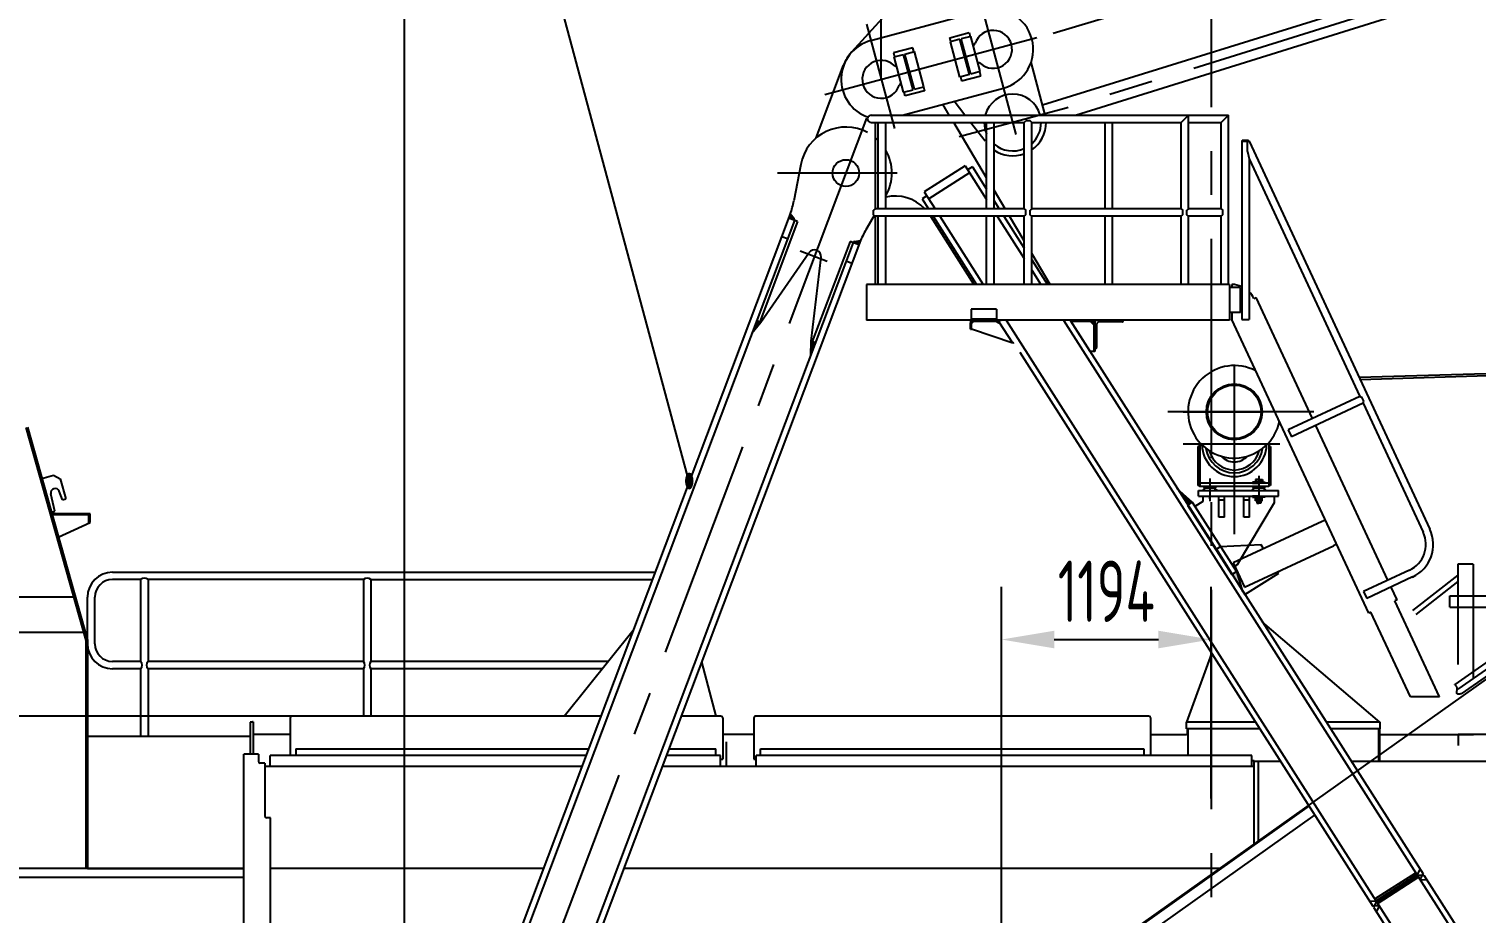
# Model space of a CAD drawing. Header units: millimetres. Extents: x 0 to 42000, y 0 to 29700.
# Drawn here: x 9662 to 17909, y 14523 to 19559 of the extents above; entities that cross this region are included whole.
import ezdxf
from ezdxf.enums import TextEntityAlignment as Align

# ---------------------------------------------------------------- set-up
doc = ezdxf.new("R2010")
doc.units = ezdxf.units.MM
doc.header["$LTSCALE"] = 1000
for name, pattern in [('F', [0.75, 0.5, -0.25]), ('G', [2, 1.25, -0.25, 0.25, -0.25]), ('K', [2.5, 1.25, -0.25, 0.25, -0.25, 0.25, -0.25])]:
    doc.linetypes.add(name, pattern=pattern)
for name, color, linetype in [('01', 7, 'Continuous'), ('02', 1, 'Continuous'), ('04', 2, 'F'), ('05', 142, 'G'), ('07', 6, 'K'), ('08', 1, 'Continuous')]:
    doc.layers.add(name, color=color, linetype=linetype)
doc.styles.get("Standard").update_dxf_attribs({"font": 'isocp', "width": 0.707, "bigfont": 'intecad.shx'})
doc.dimstyles.new('INTE', dxfattribs={"dimscale": 100, "dimtxt": 3.5, "dimasz": 3, "dimexe": 3, "dimexo": 0, "dimgap": 1, "dimtad": 1, "dimdec": 0, "dimdsep": 46, "dimtxsty": 'Standard', "dimcen": 0, "dimclrd": 1, "dimclre": 1, "dimclrt": 3, "dimaunit": 1, "dimadec": 0, "dimazin": 0, "dimtfac": 1, "dimtdec": 0, "dimtmove": 0, "dimatfit": 0, "dimfxl": 1, "dimarcsym": 0})

# ---------------------------------------------------------------- blocks, each defined once
blk = doc.blocks.new('*U660')
at = {"layer": '01'}
for p, q in [((-21.5, 0), (-21.5, 19.8)), ((-21.5, 19.8), (0, 19.8)), ((-21.5, 12), (0, 12)), ((0, 19.8), (0, 0)), ((0, -19.8), (0, 0)), ((-21.5, 0), (-21.5, -19.8)), ((-21.5, -12), (0, -12)), ((-21.5, -19.8), (0, -19.8))]:
    blk.add_line(p, q, dxfattribs=at)
at = {"layer": '05'}
blk.add_line((-22.6, 0), (1.1, 0), dxfattribs=at)
blk = doc.blocks.new('*D667')
at = {"layer": '08', "color": 1, "lineweight": -2}
for p, q in [((14727.5, 19784.8), (4430.5, 19784.8)), ((4730.5, 19484.8), (4730.5, 7640.5)), ((14267, 7340.5), (4430.5, 7340.5))]:
    blk.add_line(p, q, dxfattribs=at)
at = {"layer": '08', "color": 1}
for points in [[(4680.5, 19484.8), (4780.5, 19484.8), (4730.5, 19784.8)], [(4680.5, 7640.5), (4780.5, 7640.5), (4730.5, 7340.5)]]:
    blk.add_solid(points, dxfattribs=at)
at = {"layer": 'DEFPOINTS', "color": 0}
for p in [(14727.5, 19784.8), (4730.5, 7340.5), (14267, 7340.5)]:
    blk.add_point(p, dxfattribs=at)
at = {"layer": '08', "color": 3, "insert": (4455.4, 13562.6), "char_height": 350, "attachment_point": 5, "rotation": 90}
blk.add_mtext('12444', dxfattribs=at)
blk = doc.blocks.new('*D671')
at = {"layer": '08', "color": 1, "lineweight": -2}
for p, q in [((11319.3, 15645.3), (5309, 15645.3)), ((5609, 15345.3), (5609, 7640.5)), ((8390.5, 7340.5), (5309, 7340.5))]:
    blk.add_line(p, q, dxfattribs=at)
at = {"layer": '08', "color": 1}
for points in [[(5559, 15345.3), (5659, 15345.3), (5609, 15645.3)], [(5559, 7640.5), (5659, 7640.5), (5609, 7340.5)]]:
    blk.add_solid(points, dxfattribs=at)
at = {"layer": 'DEFPOINTS', "color": 0}
for p in [(11319.3, 15645.3), (5609, 7340.5), (8390.5, 7340.5)]:
    blk.add_point(p, dxfattribs=at)
at = {"layer": '08', "color": 3, "insert": (5334, 11492.9), "char_height": 350, "attachment_point": 5, "rotation": 90}
blk.add_mtext('8305', dxfattribs=at)
blk = doc.blocks.new('*D672')
at = {"layer": '08', "color": 1, "lineweight": -2}
for p, q in [((7192, 14983.9), (7192, 22424.2)), ((19894.5, 15539.4), (19894.5, 22424.2)), ((19594.5, 22124.2), (7492, 22124.2))]:
    blk.add_line(p, q, dxfattribs=at)
at = {"layer": '08', "color": 1}
for points in [[(7492, 22174.2), (7492, 22074.2), (7192, 22124.2)], [(19594.5, 22174.2), (19594.5, 22074.2), (19894.5, 22124.2)]]:
    blk.add_solid(points, dxfattribs=at)
at = {"layer": 'DEFPOINTS', "color": 0}
for p in [(7192, 22124.2), (19894.5, 15539.4), (7192, 14983.9)]:
    blk.add_point(p, dxfattribs=at)
at = {"layer": '08', "color": 3, "insert": (13543.2, 22399.3), "char_height": 350, "attachment_point": 5}
blk.add_mtext('12703', dxfattribs=at)
blk = doc.blocks.new('*D673')
at = {"layer": '08', "color": 1, "lineweight": -2}
for p, q in [((11801.4, 12407.3), (11801.4, 20975.1)), ((14519.3, 19272.5), (14519.3, 20975.1)), ((12101.4, 20675.1), (14219.3, 20675.1))]:
    blk.add_line(p, q, dxfattribs=at)
at = {"layer": '08', "color": 1}
for points in [[(12101.4, 20725.1), (12101.4, 20625.1), (11801.4, 20675.1)], [(14219.3, 20725.1), (14219.3, 20625.1), (14519.3, 20675.1)]]:
    blk.add_solid(points, dxfattribs=at)
at = {"layer": 'DEFPOINTS', "color": 0}
for p in [(14519.3, 20675.1), (14519.3, 19272.5), (11801.4, 12407.3)]:
    blk.add_point(p, dxfattribs=at)
at = {"layer": '08', "color": 3, "insert": (13160.3, 20950.2), "char_height": 350, "attachment_point": 5}
blk.add_mtext('2718', dxfattribs=at)
blk = doc.blocks.new('*D677')
at = {"layer": '08', "color": 1, "lineweight": -2}
for p, q in [((16398.8, 19983.5), (16398.8, 21558.3)), ((19904, 12102.8), (19904, 21558.3)), ((16698.8, 21258.3), (19604, 21258.3))]:
    blk.add_line(p, q, dxfattribs=at)
at = {"layer": '08', "color": 1}
for points in [[(16698.8, 21308.3), (16698.8, 21208.3), (16398.8, 21258.3)], [(19604, 21308.3), (19604, 21208.3), (19904, 21258.3)]]:
    blk.add_solid(points, dxfattribs=at)
at = {"layer": 'DEFPOINTS', "color": 0}
for p in [(19904, 21258.3), (16398.8, 19983.5), (19904, 12102.8)]:
    blk.add_point(p, dxfattribs=at)
at = {"layer": '08', "color": 3, "insert": (18151.4, 21533.3), "char_height": 350, "attachment_point": 5}
blk.add_mtext('3505', dxfattribs=at)
blk = doc.blocks.new('*D678')
at = {"layer": '08', "color": 1, "lineweight": -2}
for p, q in [((6849.2, 11679), (6849.2, 21558.3)), ((16398.8, 20688.4), (16398.8, 21558.3)), ((7149.2, 21258.3), (16098.8, 21258.3))]:
    blk.add_line(p, q, dxfattribs=at)
at = {"layer": '08', "color": 1}
for points in [[(7149.2, 21308.3), (7149.2, 21208.3), (6849.2, 21258.3)], [(16098.8, 21308.3), (16098.8, 21208.3), (16398.8, 21258.3)]]:
    blk.add_solid(points, dxfattribs=at)
at = {"layer": 'DEFPOINTS', "color": 0}
for p in [(16398.8, 21258.3), (16398.8, 20688.4), (6849.2, 11679)]:
    blk.add_point(p, dxfattribs=at)
at = {"layer": '08', "color": 3, "insert": (11624, 21533.3), "char_height": 350, "attachment_point": 5}
blk.add_mtext('9550', dxfattribs=at)
blk = doc.blocks.new('*D679')
at = {"layer": '08', "color": 1, "lineweight": -2}
for p, q in [((15205.2, 14454.7), (15205.2, 16381.1)), ((16398.8, 15176.2), (16398.8, 16381.1)), ((15505.2, 16081.1), (16098.8, 16081.1))]:
    blk.add_line(p, q, dxfattribs=at)
at = {"layer": '08', "color": 1}
for points in [[(15505.2, 16131.1), (15505.2, 16031.1), (15205.2, 16081.1)], [(16098.8, 16131.1), (16098.8, 16031.1), (16398.8, 16081.1)]]:
    blk.add_solid(points, dxfattribs=at)
at = {"layer": 'DEFPOINTS', "color": 0}
for p in [(16398.8, 16081.1), (16398.8, 15176.2), (15205.2, 14454.7)]:
    blk.add_point(p, dxfattribs=at)
at = {"layer": '08', "color": 3, "insert": (15802, 16356.1), "char_height": 350, "attachment_point": 5}
blk.add_mtext('1194', dxfattribs=at)

msp = doc.modelspace()

# ---------------------------------------------------------------- hatches: boundary and pattern name
for points in [[(16576.4, 18922.8), (16576.4, 18919.8), (16573.5, 18919.8)], [(16612.9, 18922.8), (16612.9, 18919.8), (16615.8, 18919.8)], [(16615.8, 18819.7), (16617, 18817), (16615.8, 18816.7)], [(14024.7, 18468.5, 0.267949), (14023, 18478.4), (14001.1, 18505.2), (13991.9, 18480.9)], [(14392.3, 18329.8), (14401.5, 18354.1), (14367.3, 18348.4, 0.267949), (14359.6, 18342.1)], [(16504.6, 18091.5), (16504.6, 18086.5), (16509.6, 18086.5)], [(13832.6, 17889), (13809.3, 17897.8), (13782.4, 17826.7)], [(16504.6, 17938.5), (16504.6, 17943.5), (16509.6, 17943.5)], [(14120.8, 17780.2), (14144.2, 17771.4), (14117.4, 17700.3)], [(16349.3, 16929.7), (16359.3, 16929.7), (16359.3, 16939.7)], [(16423.3, 16939.7), (16433.3, 16929.7), (16423.3, 16929.7)], [(16639.3, 16939.7), (16629.3, 16929.7), (16639.3, 16929.7)], [(16703.3, 16939.7), (16713.3, 16929.7), (16703.3, 16929.7)]]:
    msp.add_hatch(color=256).paths.add_polyline_path(points)
at = {"layer": '01'}
for points in [[(16202.9, 16943.1), (16264.2, 16847), (16291.2, 16864.2)], [(16543.9, 16467.9), (16516.9, 16450.7), (16578.2, 16354.6)]]:
    msp.add_hatch(color=256, dxfattribs=at).paths.add_polyline_path(points)

# ---------------------------------------------------------------- linework, layer by layer
for p, q in [((14654.6, 19763.2), (14349.5, 19426.1)), ((14459.9, 19493.1), (15097.8, 19664)), ((14910.8, 19508.8), (15020.9, 19538.4)), ((14916.8, 19486.6), (14910.8, 19508.8)), ((14968, 19500.3), (14913.9, 19485.9)), ((14967.7, 19284.9), (14913.9, 19485.9)), ((15021.8, 19299.4), (14968, 19500.3)), ((15029.8, 19516.9), (14975.7, 19502.4)), ((15029.5, 19301.5), (14975.7, 19502.4)), ((15020.9, 19538.4), (15026.9, 19516.1)), ((15083.6, 19316), (15029.8, 19516.9)), ((14699.5, 19452.2), (14589.4, 19422.7)), ((14589.4, 19422.7), (14595.3, 19400.5)), ((14592.4, 19399.7), (14646.5, 19414.2)), ((14646.3, 19198.8), (14592.4, 19399.7)), ((14700.4, 19213.3), (14646.5, 19414.2)), ((14654.2, 19416.3), (14708.3, 19430.8)), ((14708.1, 19215.4), (14654.2, 19416.3)), ((14705.4, 19430), (14699.5, 19452.2)), ((14762.2, 19229.9), (14708.3, 19430.8)), ((14148.5, 18938.3), (14305, 19353.3)), ((15021.8, 19299.4), (14967.7, 19284.9)), ((15083.6, 19316), (15029.5, 19301.5)), ((15086.7, 19293), (15080.7, 19315.2)), ((15452, 19075.4), (15373.2, 19369.5)), ((14640.8, 19068.5), (15216.1, 19222.6)), ((14708.1, 19215.4), (14762.2, 19229.9)), ((14759.3, 19229.1), (14765.2, 19206.9)), ((14970.6, 19285.7), (14976.6, 19263.5)), ((14976.6, 19263.5), (15086.7, 19293)), ((14646.3, 19198.8), (14700.4, 19213.3)), ((14655.1, 19177.4), (14649.2, 19199.6)), ((14765.2, 19206.9), (14655.1, 19177.4)), ((14996.1, 19068.5), (14935.3, 19147.4)), ((14462.8, 19068.5), (16498.6, 19068.5)), ((14907.3, 19068.5), (14870.6, 19130)), ((16270.6, 19068.5), (16228.3, 19026.2)), ((16270.6, 18534.5), (16270.6, 19068.5)), ((16456.3, 19026.2), (16498.6, 19068.5)), ((16498.6, 18103.5), (16498.6, 19068.5)), ((14462.8, 19026.2), (15334.3, 19026.2)), ((14483.9, 19026.2), (14483.9, 18534.5)), ((14502.6, 18534.5), (14502.6, 19026.2)), ((14544.9, 18534.5), (14544.9, 19026.2)), ((15120.1, 18711.3), (14932.5, 19026.2)), ((15111.1, 18919.2), (15028.7, 19026.2)), ((15120.1, 18534.5), (15120.1, 19026.2)), ((15162.4, 18534.5), (15162.4, 19026.2)), ((15334.3, 18534.5), (15334.3, 19026.2)), ((15376.6, 18534.5), (15376.6, 19026.2)), ((15376.6, 19026.2), (16228.3, 19026.2)), ((15794.6, 18534.5), (15794.6, 19026.2)), ((15836.9, 18534.5), (15836.9, 19026.2)), ((16228.3, 18534.5), (16228.3, 19026.2)), ((16270.6, 19026.2), (16456.2, 19026.2)), ((16456.3, 18534.5), (16456.3, 19026.2)), ((16576.4, 18922.8), (16573.5, 18919.8)), ((16573.5, 18919.8), (16573.5, 17903.8)), ((16573.5, 18919.8), (16615.8, 18919.8)), ((16612.9, 18923.3), (16576.4, 18923.3)), ((16576.4, 18919.8), (16576.4, 18923.3)), ((16612.9, 18919.8), (16612.9, 18923.3)), ((16612.9, 18922.8), (16615.8, 18919.8)), ((16615.8, 18919.8), (17646.2, 16709.9)), ((16615.8, 18819.7), (17247.4, 17465.3)), ((16615.8, 18819.7), (16615.8, 17903.8)), ((16615.8, 18816.7), (16617, 18817)), ((14060.5, 18787.9), (14020.7, 18580.9)), ((14997.2, 18779.7), (14764.4, 18631.3)), ((15022.3, 18740.2), (14789.6, 18591.9)), ((14997.2, 18779.7), (15120.1, 18586.9)), ((15038.6, 18774.3), (15011.6, 18757.1)), ((15038.6, 18774.3), (15120.1, 18646.4)), ((15225.5, 18534.5), (15162.4, 18640.3)), ((14778.9, 18608.7), (14751.9, 18591.5)), ((14751.9, 18591.5), (14788.3, 18534.5)), ((14764.4, 18631.3), (14826.2, 18534.5)), ((15162.4, 18580.1), (15191.5, 18534.5)), ((14001.1, 18505.2), (11726.9, 12479.6)), ((14042.4, 18461.8), (13991.9, 18480.9)), ((14023, 18478.4), (14001.1, 18505.2)), ((14479.4, 18496.3), (14436.8, 18423.9)), ((15334.3, 18534.5), (14483.9, 18534.5)), ((15334.3, 18492.2), (14483.9, 18492.2)), ((14483.9, 18492.2), (14483.9, 18103.5)), ((14502.6, 18103.5), (14502.6, 18492.2)), ((14544.9, 18103.5), (14544.9, 18492.2)), ((14799.8, 18492.2), (15047.7, 18103.5)), ((14815.2, 18492.2), (15063.1, 18103.5)), ((14853.2, 18492.2), (15101, 18103.5)), ((15120.1, 18103.5), (15120.1, 18492.2)), ((15162.4, 18103.5), (15162.4, 18492.2)), ((15180.5, 18492.2), (15334.3, 18251)), ((15218.5, 18492.2), (15334.3, 18310.5)), ((15334.3, 18351.9), (15250.7, 18492.2)), ((15334.3, 18103.5), (15334.3, 18492.2)), ((16228.3, 18534.5), (15376.6, 18534.5)), ((16228.3, 18492.2), (15376.6, 18492.2)), ((15376.6, 18103.5), (15376.6, 18492.2)), ((15794.6, 18103.5), (15794.6, 18492.2)), ((15836.9, 18103.5), (15836.9, 18492.2)), ((16228.3, 18103.5), (16228.3, 18492.2)), ((16456.3, 18534.5), (16270.6, 18534.5)), ((16456.3, 18492.2), (16270.6, 18492.2)), ((16270.6, 18103.5), (16270.6, 18492.2)), ((16456.3, 18103.5), (16456.3, 18492.2)), ((14024.7, 18468.5), (11759.6, 12467.2)), ((14042.4, 18461.8), (13827, 17891.1)), ((14359.6, 18342.1), (12816.3, 14253.1)), ((14401.5, 18354.1), (12853.7, 14253.1)), ((13984.8, 18362.8), (13952, 18375.2)), ((14341.8, 18348.8), (14126.4, 17778.1)), ((14392.3, 18329.8), (14341.8, 18348.8)), ((14367.3, 18348.4), (14401.5, 18354.1)), ((13832.6, 17889), (14107.1, 18284.4)), ((14120.8, 17780.2), (14176.1, 18258.4)), ((14352.4, 18224), (14319.7, 18236.4)), ((15482.3, 18103.5), (15376.6, 18280.9)), ((15376.6, 18244.2), (15466.3, 18103.5)), ((15376.6, 18184.6), (15428.4, 18103.5)), ((16504.6, 18103.5), (14435.6, 18103.5)), ((14435.6, 18103.5), (14435.6, 17900.5)), ((16504.6, 18103.5), (16504.6, 17900.5)), ((16504.6, 18091.5), (16509.6, 18086.5)), ((16567.6, 18086.5), (16504.6, 18086.5)), ((16517.6, 18103.5), (16517.6, 18086.5)), ((16567.6, 17943.5), (16567.6, 18086.5)), ((16642.8, 18023.8), (16655.5, 18029.7)), ((16977.4, 17339.4), (16655.5, 18029.7)), ((13809.3, 17897.8), (13832.6, 17889)), ((16504.6, 17900.5), (14435.6, 17900.5)), ((15175.5, 17963.5), (15032.5, 17963.5)), ((15032.5, 17963.5), (15032.5, 17900.5)), ((15175.5, 17906.5), (15032.5, 17906.5)), ((15175.5, 17963.5), (15175.5, 17900.5)), ((15192.5, 17900.5), (15197.2, 17893.1)), ((15230.5, 17900.5), (18379.3, 12962.5)), ((15557.8, 17900.5), (18329.1, 13554.5)), ((15595.8, 17900.5), (17607.4, 14745.9)), ((15599.6, 17894.5), (15599.6, 17900.5)), ((15736.6, 17900.5), (15736.6, 17722.5)), ((16504.6, 17938.5), (16509.6, 17943.5)), ((16567.6, 17943.5), (16504.6, 17943.5)), ((16517.6, 17943.5), (16517.6, 17904.3)), ((17297.7, 16231.4), (16517.6, 17904.3)), ((16573.5, 17903.8), (16615.8, 17903.8)), ((13782.4, 17826.7), (13832.6, 17889)), ((15027.5, 17849.5), (15027.5, 17884.5)), ((15027.5, 17849.5), (15033.5, 17849.5)), ((15033.5, 17880.5), (15047.5, 17894.5)), ((15033.5, 17849.5), (15033.5, 17884.5)), ((15269.2, 17769.1), (15033.5, 17849.5)), ((15043.5, 17894.5), (15183.7, 17894.5)), ((15172.5, 17894.5), (15198.2, 17880.4)), ((15269.2, 17769.1), (15192.2, 17889.8)), ((15710.6, 17722.5), (15599.6, 17894.5)), ((15599.6, 17894.5), (15720.6, 17894.5)), ((15710.6, 17894.5), (15730.6, 17874.5)), ((15730.6, 17884.5), (15730.6, 17722.5)), ((14117.4, 17700.3), (14120.8, 17780.2)), ((14144.2, 17771.4), (14120.8, 17780.2)), ((15274.3, 17772.3), (15269.2, 17769.1)), ((15309.1, 17717.7), (17320.7, 14563.1)), ((15736.6, 17722.5), (15710.6, 17722.5)), ((17247.4, 17465.3), (16838.7, 17274.7)), ((17265.2, 17426.9), (16856.6, 17236.4)), ((17265.2, 17426.9), (17607.9, 16692.1)), ((16838.7, 17274.7), (16856.6, 17236.4)), ((17406.8, 16418.6), (16995.3, 17301.1)), ((16327.3, 16929.7), (16783.3, 16929.7)), ((16327.3, 16897.7), (16327.3, 16929.7)), ((16359.3, 16939.7), (16349.3, 16929.7)), ((16359.3, 16944.7), (16423.3, 16944.7)), ((16359.3, 16944.7), (16359.3, 16929.7)), ((16423.3, 16929.7), (16423.3, 16944.7)), ((16423.3, 16939.7), (16433.3, 16929.7)), ((16639.3, 16939.7), (16629.3, 16929.7)), ((16639.3, 16944.7), (16639.3, 16929.7)), ((16639.3, 16944.7), (16703.3, 16944.7)), ((16703.3, 16929.7), (16703.3, 16944.7)), ((16703.3, 16939.7), (16713.3, 16929.7)), ((16783.3, 16897.7), (16783.3, 16929.7)), ((16291.2, 16864.2), (16264.2, 16847)), ((16264.2, 16847), (16516.9, 16450.7)), ((16291.2, 16864.2), (16543.9, 16467.9)), ((16352.3, 16867.6), (16307.3, 16838.9)), ((16327.3, 16897.7), (16783.3, 16897.7)), ((16352.3, 16897.7), (16352.3, 16867.6)), ((16391.3, 16882.7), (16391.3, 16897.7)), ((16443.3, 16777.7), (16443.3, 16897.7)), ((16443.3, 16877.7), (16475.3, 16877.7)), ((16475.3, 16777.7), (16475.3, 16897.7)), ((16758.3, 16859.7), (16548.3, 16507.5)), ((16586.3, 16777.7), (16586.3, 16897.7)), ((16586.3, 16877.7), (16618.3, 16877.7)), ((16618.3, 16777.7), (16618.3, 16897.7)), ((16758.3, 16897.7), (16758.3, 16859.7)), ((16475.3, 16777.7), (16443.3, 16777.7)), ((17032.2, 16753.4), (16525.6, 16517.2)), ((16618.3, 16777.7), (16586.3, 16777.7)), ((17050.3, 16761.9), (17032.2, 16753.4)), ((16451.1, 16609.1), (16429.1, 16595.2)), ((16429.1, 16595.2), (16591.9, 16337.3)), ((16683.8, 16620.7), (16451.1, 16609.1)), ((16589.8, 16379.4), (17096.4, 16615.7)), ((16698.3, 16597.8), (16683.8, 16620.7)), ((17114.5, 16624.1), (17096.4, 16615.7)), ((16525.6, 16517.2), (16589.8, 16379.4)), ((16548.3, 16507.5), (16527.2, 16494)), ((16516.9, 16450.7), (16543.9, 16467.9)), ((16591.9, 16337.3), (16785.6, 16459.6)), ((16785.6, 16459.6), (16780.1, 16468.2)), ((17529.1, 16475.6), (17268.1, 16353.9)), ((17547, 16437.3), (17286, 16315.6)), ((17268.1, 16353.9), (17286, 16315.6)), ((17459, 16306.6), (17424.7, 16380.2)), ((17459, 16306.6), (17446.3, 16300.7)), ((17700.6, 15755.5), (17446.3, 16300.7)), ((17310.4, 16237.3), (17297.7, 16231.4)), ((17535.1, 15755.5), (17310.4, 16237.3)), ((17700.6, 15755.5), (17535.1, 15755.5)), ((17574.1, 14738.5), (17591.1, 14771.4)), ((17332.8, 14603.6), (17565.5, 14752)), ((17572.5, 14741.1), (17339.8, 14592.7)), ((17578.4, 14731.7), (17345.7, 14583.3)), ((17581.7, 14726.7), (17349, 14578.3)), ((17574.1, 14738.5), (17611.4, 14739.6)), ((17604, 14739.3), (17607.4, 14745.9)), ((17611.4, 14739.6), (18335.3, 13604.3)), ((17341.4, 14590.1), (17304.4, 14588.6)), ((17328.1, 14563.4), (17320.7, 14563.1)), ((17341.4, 14590.1), (17324.7, 14556.8)), ((17324.7, 14556.8), (18334, 12974))]:
    msp.add_line(p, q)
at = {"color": 7, "linetype": 'Continuous'}
for p, q in [((16615.8, 18919.8), (16606.6, 18917.8)), ((16606.6, 18861), (16606.6, 18917.8)), ((16606.6, 18861), (16615.8, 18819.7))]:
    msp.add_line(p, q, dxfattribs=at)
msp.add_circle((14317.8, 18738.4), 76)
msp.add_circle((14317.8, 18738.4), 76)
for centre, radius, start, end in [((15157, 19443.3), 228.5, 285, 105), ((15156.8, 19443.3), 108, 228.68919, 161.31081), ((14519.1, 19272.4), 228.5, 105, 250.76429), ((15035.5, 19484.3), 20, 293.34747, 341.31081), ((14519.3, 19272.5), 229, 137.84601, 159.33424), ((14519.3, 19272.5), 108, 48.68919, 341.31081), ((14603.8, 19368.6), 20, 228.68919, 276.65253), ((15072.3, 19347.1), 20, 48.68919, 96.65253), ((14640.5, 19231.4), 20, 113.34747, 161.31081), ((15268.5, 19026.2), 162, 15.12559, 164.87441), ((14462.8, 19047.3), 21.1, 90, 270), ((15268.5, 19026.2), 190, 12.85486, 15), ((14317.8, 18738.4), 262, 61.80689, 169.11556), ((15268.5, 19026.2), 162, 180.01005, 203.63342), ((15268.5, 19026.2), 190, 304.67212, 359.99143), ((15268.5, 19026.2), 162, 311.85166, 359.98995), ((14317.8, 18738.4), 262, 45.14871, 50.66191), ((15268.5, 19026.2), 162, 229.07899, 293.95965), ((14317.8, 18738.4), 262, 330.07964, 29.92036), ((15268.5, 19026.2), 190, 236.04864, 290.25799), ((13421.7, 18696.1), 610, 341.76347, 349.11556), ((14600.8, 18378.3), 229, 42.99968, 104.13386), ((14015.3, 18472.1), 10, 339.32242, 39.32242), ((14962.5, 18114.5), 610, 149.52929, 156.88138), ((14368.9, 18338.6), 10, 99.32242, 159.32242), ((14138.3, 18262.7), 38, 353.40838, 145.23646), ((16517.8, 17965.5), 138, 66.18824, 90.06139), ((16517.8, 17965.5), 138, 25, 44.74434), ((15043.5, 17884.5), 16, 90, 180), ((15183.7, 17884.5), 16, 32.53333, 90), ((15720.6, 17884.5), 16, 0, 90), ((15043.5, 17884.5), 10, 90, 180), ((15183.7, 17884.5), 10, 32.53333, 90), ((15720.6, 17884.5), 10, 0, 90), ((17460.3, 16623.2), 162.9, 295, 25), ((17460.3, 16623.2), 205.2, 295, 25)]:
    msp.add_arc(centre, radius, start, end)
at = {"layer": '01'}
for p, q in [((31696.5, 25600.6), (14793.1, 13604.1)), ((15334.3, 19026.2), (15342.6, 19035.3)), ((15368.3, 19035.3), (15342.6, 19035.3)), ((15376.6, 19026.2), (15368.3, 19035.3)), ((14483.9, 18534.5), (14474.8, 18526.1)), ((14474.8, 18500.5), (14474.8, 18526.1)), ((14483.9, 18492.2), (14474.8, 18500.5)), ((15334.3, 18534.5), (15343.5, 18526.1)), ((15334.3, 18492.2), (15343.5, 18500.5)), ((15343.5, 18500.5), (15343.5, 18526.1)), ((15376.6, 18534.5), (15367.5, 18526.1)), ((15367.5, 18500.5), (15367.5, 18526.1)), ((15376.6, 18492.2), (15367.5, 18500.5)), ((16228.3, 18534.5), (16237.5, 18526.1)), ((16228.3, 18492.2), (16237.5, 18500.5)), ((16237.5, 18500.5), (16237.5, 18526.1)), ((16270.6, 18534.5), (16261.5, 18526.1)), ((16261.5, 18500.5), (16261.5, 18526.1)), ((16270.6, 18492.2), (16261.5, 18500.5)), ((16456.3, 18534.5), (16465.5, 18526.1)), ((16456.3, 18492.2), (16465.5, 18500.5)), ((16465.5, 18500.5), (16465.5, 18526.1)), ((15736.6, 17900.5), (15896.6, 17900.5)), ((15896.6, 17900.5), (15896.6, 17892)), ((15746.6, 17874.5), (15746.6, 17743.7)), ((15895.1, 17890.5), (15762.6, 17890.5)), ((15736.6, 17740.5), (15743.3, 17740.5)), ((17242.6, 17575.5), (24090.5, 17779.8)), ((17248.6, 17562.8), (24091.1, 17766.8)), ((17247.4, 17465.3), (17259.2, 17461.6)), ((17270, 17438.4), (17259.2, 17461.6)), ((17265.2, 17426.9), (17270, 17438.4)), ((16324.3, 17180.2), (16324.3, 16958.2)), ((16334.3, 17197.5), (16334.3, 16952.2)), ((16728.3, 17203.2), (16728.3, 16952.2)), ((16738.3, 17180.2), (16738.3, 16958.2)), ((16651.4, 16992.2), (16651.4, 16977.2)), ((16671.3, 16992.2), (16651.4, 16992.2)), ((16659.3, 16977.2), (16659.3, 16992.2)), ((16671.3, 16992.2), (16691.3, 16992.2)), ((16683.3, 16977.2), (16683.3, 16992.2)), ((16691.3, 16992.2), (16691.3, 16977.2)), ((16202.9, 16943.1), (16291.2, 16864.2)), ((16728.3, 16972.2), (16334.3, 16972.2)), ((16635.3, 16977.2), (16635.3, 16972.2)), ((16671.3, 16977.2), (16635.3, 16977.2)), ((16635.3, 16972.2), (16671.3, 16972.2)), ((16651.4, 16977.2), (16671.3, 16977.2)), ((16671.3, 16977.2), (16707.3, 16977.2)), ((16691.3, 16977.2), (16671.3, 16977.2)), ((16707.3, 16972.2), (16671.3, 16972.2)), ((16707.3, 16977.2), (16707.3, 16972.2)), ((16635.3, 16897.7), (16635.3, 16892.7)), ((16671.3, 16897.7), (16635.3, 16897.7)), ((16635.3, 16892.7), (16671.3, 16892.7)), ((16659.3, 16871.2), (16659.3, 16857.2)), ((16659.3, 16857.2), (16671.3, 16857.2)), ((16671.3, 16897.7), (16707.3, 16897.7)), ((16707.3, 16892.7), (16671.3, 16892.7)), ((16683.3, 16857.2), (16671.3, 16857.2)), ((16683.3, 16871.2), (16683.3, 16857.2)), ((16707.3, 16897.7), (16707.3, 16892.7)), ((10298.3, 16422.4), (10137.6, 16422.4)), ((11568.3, 16422.4), (10340.6, 16422.4)), ((16543.9, 16467.9), (16578.2, 16354.6)), ((9995.3, 16056.7), (9995.3, 16322.4)), ((10037.6, 16056.7), (10037.6, 16322.4)), ((17893, 16329.4), (17988, 16329.4)), ((17893, 16265.4), (17988, 16265.4)), ((10298.3, 15956.7), (10137.6, 15956.7)), ((10298.3, 15914.4), (10137.6, 15914.4))]:
    msp.add_line(p, q, dxfattribs=at)
at = {"layer": '01', "color": 7, "linetype": 'Continuous'}
for p, q in [((15438.3, 19126.8), (29924.4, 23626.4)), ((15625.7, 19068.5), (29952, 23536.5)), ((9645, 17289.4), (9987, 16076.5)), ((9652.7, 17291.5), (9995, 16077.6)), ((16334.3, 17180.2), (16324.3, 17180.2)), ((16328.3, 17180.2), (16334.3, 17186.2)), ((16734.3, 17180.2), (16728.3, 17186.2)), ((16738.3, 17180.2), (16728.3, 17180.2)), ((9735.4, 16998.6), (9802.7, 17017.9)), ((9790.6, 16806.3), (9735.4, 16998.6)), ((9802.7, 17017.9), (9839.8, 16997.3)), ((9839.8, 16997.3), (9872.9, 16882)), ((9809.8, 16811.9), (9786.7, 16910.6)), ((9853.7, 16876.5), (9834.3, 16925.4)), ((16334.3, 16958.2), (16324.3, 16958.2)), ((16328.3, 16958.2), (16334.3, 16952.2)), ((16334.3, 16978.2), (16340.3, 16972.2)), ((16728.3, 16952.2), (16334.3, 16952.2)), ((16353.3, 16952.2), (16359.3, 16946.2)), ((16359.3, 16952.2), (16359.3, 16944.7)), ((16423.3, 16944.7), (16359.3, 16944.7)), ((16423.3, 16952.2), (16423.3, 16944.7)), ((16429.3, 16952.2), (16423.3, 16946.2)), ((16633.3, 16952.2), (16639.3, 16946.2)), ((16639.3, 16952.2), (16639.3, 16944.7)), ((16639.3, 16944.7), (16703.3, 16944.7)), ((16709.3, 16952.2), (16703.3, 16946.2)), ((16703.3, 16952.2), (16703.3, 16944.7)), ((16728.3, 16978.2), (16722.3, 16972.2)), ((16734.3, 16958.2), (16728.3, 16952.2)), ((16738.3, 16958.2), (16728.3, 16958.2)), ((9853.7, 16876.5), (9872.9, 16882)), ((9790.6, 16806.3), (9809.8, 16811.9)), ((10009.9, 16797.4), (9792, 16797.4)), ((10003.9, 16791.4), (9793.7, 16791.4)), ((9829.1, 16663.4), (10009.9, 16747.4)), ((10003.9, 16743.6), (10003.9, 16791.4)), ((10009.9, 16747.4), (10009.9, 16797.4)), ((10137.6, 16464.7), (13230.9, 16464.7)), ((10298.3, 16422.4), (10298.3, 15956.7)), ((10340.6, 16422.4), (10340.6, 15956.7)), ((11568.3, 16422.4), (11568.3, 15956.7)), ((11610.6, 16422.4), (13215, 16422.4)), ((11610.6, 16422.4), (11610.6, 15956.7)), ((8684, 16323.4), (9916.1, 16323.4)), ((16690.9, 16179.7), (17359.5, 15611.3)), ((8684, 16123.4), (9973.5, 16123.4)), ((12712.5, 15645.3), (13106.1, 16133.8)), ((9987, 16076.5), (9987, 14777.4)), ((9995, 16078.6), (9995, 16077.6)), ((9995, 16077.6), (9995, 14777.4)), ((16261.5, 15611.3), (16402.9, 16002.4)), ((11568.3, 15956.7), (10340.6, 15956.7)), ((12963.4, 15956.7), (11610.6, 15956.7)), ((13495.4, 15953.3), (13577.1, 15645.3)), ((10298.3, 15914.4), (10298.3, 15531.3)), ((11568.3, 15914.4), (10340.6, 15914.4)), ((10340.6, 15914.4), (10340.6, 15531.3)), ((11568.3, 15914.4), (11568.3, 15645.3)), ((12929.3, 15914.4), (11610.6, 15914.4)), ((11610.6, 15914.4), (11610.6, 15645.3)), ((10923, 15611.3), (10923, 15428.4)), ((10935, 15611.3), (10923, 15611.3)), ((10940, 15611.4), (10935, 15611.4)), ((10940, 15611.4), (10940, 15428.4)), ((11151.5, 15635.3), (11151.5, 15556.3)), ((11151.5, 15635.3), (11151.5, 15421.4)), ((12921.7, 15645.3), (11161.5, 15645.3)), ((13606, 15645.3), (13379.2, 15645.3)), ((13616, 15635.3), (13616, 15556.3)), ((13616, 15635.3), (13616, 15399.8)), ((13793.5, 15635.3), (13793.5, 15556.3)), ((13793.5, 15635.3), (13793.5, 15399.8)), ((16044.5, 15645.3), (13803.5, 15645.3)), ((16054.5, 15635.3), (16054.5, 15556.3)), ((16054.5, 15635.3), (16054.5, 15421.4)), ((16259, 15573.3), (16259, 15611.3)), ((16652.3, 15611.3), (16259, 15611.3)), ((17362, 15611.3), (17055.5, 15611.3)), ((17362, 15573.3), (17362, 15611.3)), ((9995, 15531.3), (10923, 15531.3)), ((11151.5, 15539.5), (10940, 15539.5)), ((13793.5, 15539.5), (13616, 15539.5)), ((13793.5, 15556.3), (13793.5, 15556.3)), ((16054.5, 15539.6), (16257.5, 15539.6)), ((16676.5, 15573.3), (16259, 15573.3)), ((16262.5, 15573.3), (16262.5, 15544.6)), ((16267.5, 15573.3), (16267.5, 15421.4)), ((17362, 15573.3), (17079.8, 15573.3)), ((17353.5, 15573.3), (17353.5, 15387.4)), ((17358.5, 15573.3), (17358.5, 15387.4)), ((17358.5, 15539.5), (17894.5, 15539.5)), ((19894.5, 15539.4), (17894.5, 15539.4)), ((9995, 15498.7), (9995, 15358.7)), ((10886.7, 11729.4), (10886.7, 15428.4)), ((10969.7, 15428.4), (10886.7, 15428.4)), ((10969.7, 15428.4), (10969.7, 15387.4)), ((11183, 15458.9), (11982, 15458.9)), ((11183, 15458.9), (11183, 15421.4)), ((11868.9, 15458.9), (12851.3, 15458.9)), ((13308.8, 15458.9), (13577.5, 15458.9)), ((13577.5, 15421.4), (13577.5, 15458.9)), ((13635, 15498.7), (13635, 15358.7)), ((13831.5, 15458.9), (15406.3, 15458.9)), ((13831.5, 15421.4), (13831.5, 15458.9)), ((15292, 15458.9), (16016, 15458.9)), ((16016, 15458.9), (16016, 15421.4)), ((11006.7, 15377.4), (10979.7, 15377.4)), ((11006.7, 15377.4), (11006.7, 15075.4)), ((11982, 15357.9), (11006.7, 15357.9)), ((11982, 15421.4), (11036, 15421.4)), ((11036, 15357.9), (11036, 15421.4)), ((12837.2, 15421.4), (11868.9, 15421.4)), ((12813.2, 15357.9), (11868.9, 15357.9)), ((15406.3, 15357.9), (13270.7, 15357.9)), ((13602.5, 15421.4), (13294.7, 15421.4)), ((13602.5, 15357.9), (13602.5, 15421.4)), ((13602.5, 15399.8), (13616, 15399.8)), ((13793.5, 15399.8), (13806, 15399.8)), ((15406.3, 15421.4), (13806, 15421.4)), ((13806, 15362.8), (13806, 15421.4)), ((16645, 15357.9), (15292, 15357.9)), ((16632, 15421.4), (15396, 15421.4)), ((16632, 15357.9), (16632, 15421.4)), ((16645, 15390.9), (16632, 15390.9)), ((16645, 14911.3), (16645, 15390.9)), ((16645, 15387.4), (16795.1, 15387.4)), ((16669, 14928.4), (16669, 15387.4)), ((17198.3, 15387.4), (19895, 15387.4)), ((16957.2, 15133.1), (15272.8, 13936.7)), ((11038.7, 15065.4), (11016.7, 15065.4)), ((11038.7, 11729.4), (11038.7, 15065.4)), ((16989.5, 15082.4), (15371.7, 13933.4)), ((10886.7, 14777.4), (7183, 14777.4)), ((9995, 14777.4), (10886.7, 14777.4)), ((10886.7, 14777.4), (10809, 14777.4)), ((11038.7, 14777.9), (12594.3, 14777.9)), ((13051.8, 14777.9), (16457.1, 14777.9)), ((7184, 14727.4), (10886.7, 14727.4))]:
    msp.add_line(p, q, dxfattribs=at)
at = {"layer": '01'}
for radius in [159, 152.5]:
    msp.add_circle((16531.3, 17378.2), radius, dxfattribs=at)
for centre, radius, start, end in [((15762.6, 17874.5), 16, 90.12178, 180), ((15895.1, 17892), 1.52, 270, 0), ((15743.3, 17743.8), 3.3, 270, 359.73787), ((16302.3, 17197.5), 32, 0, 11.58601), ((16531.3, 17194.2), 163.5, 188.44779, 351.55221), ((16531.3, 17194.2), 147.5, 194.74495, 345.25505), ((16531.3, 17194.2), 101.5, 222.57186, 317.42814), ((10137.6, 16322.4), 142.3, 90, 180), ((10137.6, 16322.4), 100, 90, 180), ((10137.6, 16056.7), 142.3, 180, 270), ((10137.6, 16056.7), 100, 180, 270)]:
    msp.add_arc(centre, radius, start, end, dxfattribs=at)
at = {"layer": '01', "color": 7, "linetype": 'Continuous'}
for centre, radius, start, end in [((16531.3, 17378.2), 263.5, 62.1981, 347.8019), ((16531.3, 17194.2), 184.5, 181.29222, 358.70778), ((9811.1, 16916.3), 25, 21.58448, 193.16398), ((10319.5, 16399), 31.5, 47.85238, 132.14762), ((11589.5, 16399), 31.5, 47.85238, 132.14762), ((10275, 15935.5), 31.5, 317.85238, 42.14762), ((10364, 15935.5), 31.5, 137.85238, 222.14762), ((11545, 15935.5), 31.5, 317.85238, 42.14762), ((11634, 15935.5), 31.5, 137.85238, 222.14762), ((11161.5, 15635.3), 10, 90, 180), ((13606, 15635.3), 10, 0, 90), ((13803.5, 15635.3), 10, 90, 180), ((16044.5, 15635.3), 10, 0, 90), ((16257.5, 15544.6), 5, 270, 0), ((10979.7, 15387.4), 10, 180, 270), ((11016.7, 15075.4), 10, 180, 270)]:
    msp.add_arc(centre, radius, start, end, dxfattribs=at)
at = {"layer": '02'}
for p, q in [((13425.2, 16979.4), (11301.5, 24875)), ((16661.7, 16857.2), (16661.7, 16871.2)), ((16680.9, 16857.2), (16680.9, 16871.2))]:
    msp.add_line(p, q, dxfattribs=at)
at = {"layer": '04', "color": 2, "linetype": 'F'}
for p, q in [((17759, 16329.4), (17893, 16329.4)), ((17759, 16265.4), (17759, 16329.4)), ((17759, 16265.4), (17893, 16265.4))]:
    msp.add_line(p, q, dxfattribs=at)
at = {"layer": '04'}
for p, q in [((17590.4, 14713), (17604, 14739.3)), ((17590.4, 14713), (17627.7, 14714.1)), ((17357.7, 14564.6), (17328.1, 14563.4)), ((17357.7, 14564.6), (17341, 14531.3))]:
    msp.add_line(p, q, dxfattribs=at)
at = {"layer": '05'}
for p, q in [((15498.4, 19534.8), (32404, 24603.7)), ((16398.8, 20363.9), (16398.8, 6520.3)), ((14963.5, 20164.6), (15350.1, 18721.9)), ((14435.1, 19586.6), (14594.2, 18993)), ((14198.7, 19186.6), (15498.4, 19534.8)), ((15572.8, 19107.7), (14964.3, 18944.7)), ((14435.6, 19050.3), (11681.6, 11753.5)), ((13928.5, 18739.3), (14610.9, 18739.3)), ((14211.5, 18235.1), (14057, 18293.4)), ((16531.3, 17648.3), (16531.3, 16681)), ((16984, 17378.2), (16152.7, 17378.2)), ((16239.6, 17378.2), (16686.2, 17378.2)), ((16391.3, 16997.9), (16391.3, 16869.6)), ((16671.3, 17014.3), (16671.3, 16869.6)), ((16671.3, 16995.2), (16671.3, 16853.6))]:
    msp.add_line(p, q, dxfattribs=at)
at = {"layer": '05', "color": 4, "linetype": 'G'}
for p, q in [((30861.5, 23864.8), (15572.8, 19107.7)), ((16791.3, 17194.2), (16240.2, 17194.2)), ((18426.6, 16232.8), (17806.2, 15798.4))]:
    msp.add_line(p, q, dxfattribs=at)
at = {"layer": '07', "color": 6, "linetype": 'K'}
for p, q in [((17806.2, 16509.7), (17806.2, 15939.5)), ((17893, 16509.7), (17806.2, 16509.7)), ((17893, 16509.7), (17893, 15861.6)), ((17806.2, 16448.3), (17547.5, 16246.2)), ((17806.2, 16411.7), (17565.2, 16223.5)), ((18408, 16259.4), (17787.6, 15825)), ((18445.2, 16206.2), (17824.9, 15771.8))]:
    msp.add_line(p, q, dxfattribs=at)
at = {"layer": '07'}
for p, q in [((17918.5, 15539.4), (17808.2, 15539.4)), ((17808.2, 15539.4), (17808.2, 15477.9))]:
    msp.add_line(p, q, dxfattribs=at)
msp.add_spline([(17824.9, 15771.8), (17801.5, 15771.8), (17801.5, 15805.4), (17787.6, 15825)], degree=3, dxfattribs=at)

# ---------------------------------------------------------------- block references
at = {"layer": '01', "rotation": 90}
msp.add_blockref('*U660', (16671.3, 16892.7), dxfattribs=at)

# ---------------------------------------------------------------- texts
at = {"layer": '02', "width": 0.954386}
msp.add_text('●', height=90, dxfattribs=at).set_placement((13398.2, 16934.4), (13452.2, 16934.4), align=Align.FIT)

# ---------------------------------------------------------------- dimensions: what is measured, and where the dimension line sits
at = {"layer": '08'}
for base, p1, p2, picture, middle in [((7191.9694409, 22124.2234055), (19894.4694409, 15539.3561008), (7191.9694409, 14983.8893549), '*D672', (13543.2194409, 22399.2578543)), ((16398.8, 21258.3), (6849.2, 11679), (16398.8, 20688.4), '*D678', (11624, 21533.3)), ((14519.3, 20675.1), (11801.4, 12407.3), (14519.3, 19272.5), '*D673', (13160.3, 20950.2)), ((16398.8, 16081.1), (15205.2, 14454.7), (16398.8, 15176.2), '*D679', (15802, 16356.1))]:
    dim = msp.add_linear_dim(base=base, p1=p1, p2=p2, dimstyle='INTE', dxfattribs=at)
    dim.commit()
    dim.dimension.update_dxf_attribs({"geometry": picture, "text_midpoint": middle})
dim = msp.add_linear_dim(base=(19904, 21258.3), p1=(16398.8, 19983.5), p2=(19904, 12102.8), dimstyle='INTE', dxfattribs=at)
dim.commit()
dim.dimension.update_dxf_attribs({"geometry": '*D677', "text_midpoint": (18151.4, 21258.3), "dimtype": 160})
for base, p1, p2, picture, middle in [((4730.5, 7340.5), (14727.5, 19784.8), (14267, 7340.5), '*D667', (4455.4, 13562.6)), ((5609, 7340.5), (11319.3, 15645.3), (8390.5, 7340.5), '*D671', (5334, 11492.9))]:
    dim = msp.add_linear_dim(base=base, p1=p1, p2=p2, angle=90, dimstyle='INTE', dxfattribs=at)
    dim.commit()
    dim.dimension.update_dxf_attribs({"geometry": picture, "text_midpoint": middle})

doc.saveas('drawing.dxf')
